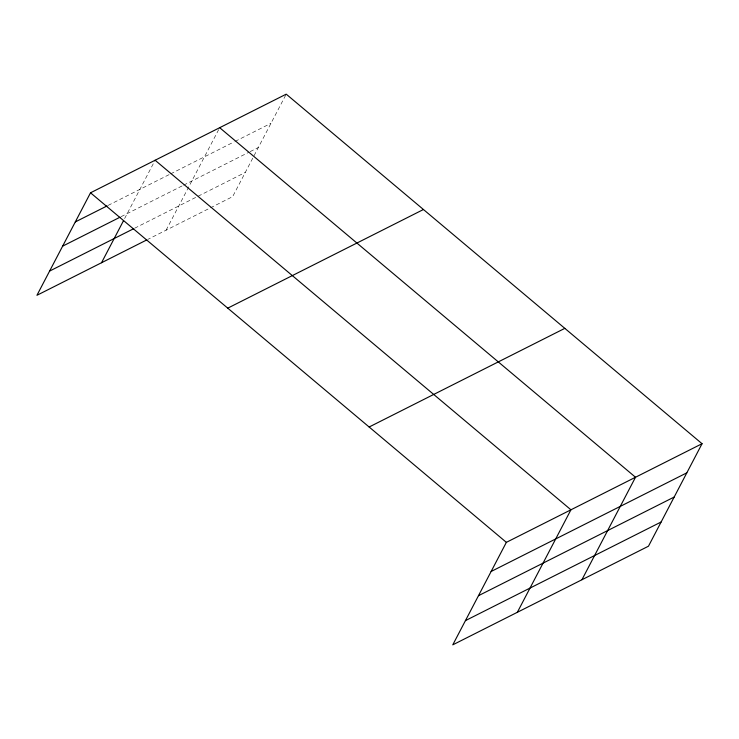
<?xml version="1.0" encoding="UTF-8"?>
<svg xmlns="http://www.w3.org/2000/svg" width="739" height="739" viewBox="0 0 739 739"><rect width="100%" height="100%" fill="white"/><g stroke="black" fill="none" stroke-linecap="round" stroke-linejoin="round"><path stroke-width="0.55" stroke-dasharray="3.69 2.77" d="M124.614 218.578L155.107 160.243M166.109 230.189L219.16 128.697M285.697 95.165L232.637 196.648L147.652 239.482M108.106 205.396L169.6 174.395M170.626 173.877L234.143 141.86M235.168 141.352L270.991 123.293M121.076 216.684L182.579 185.683M183.605 185.166L249.126 152.142M250.151 151.624L258.336 147.495M134.683 228.194L245.293 172.436"/><path stroke-width="1.11" d="M702.05 443.714L506.363 542.352L452.776 644.842L648.472 546.204L702.05 443.714L286.224 94.158L90.527 192.796L36.95 295.286L146.627 239.999M101.529 262.733L123.57 220.573M517.355 612.289L570.933 509.799L155.107 160.243M581.935 579.736L635.512 477.246L219.686 127.699M75.304 221.931L107.081 205.913M62.649 246.142L120.051 217.201M49.605 271.084L133.657 228.711M227.751 308.154L423.447 209.506M369.14 427.003L564.827 328.356M491.13 571.487L686.817 472.84M478.475 595.689L674.162 497.051M465.431 620.631L661.128 521.993M90.527 192.796L506.363 542.352"/></g></svg>
